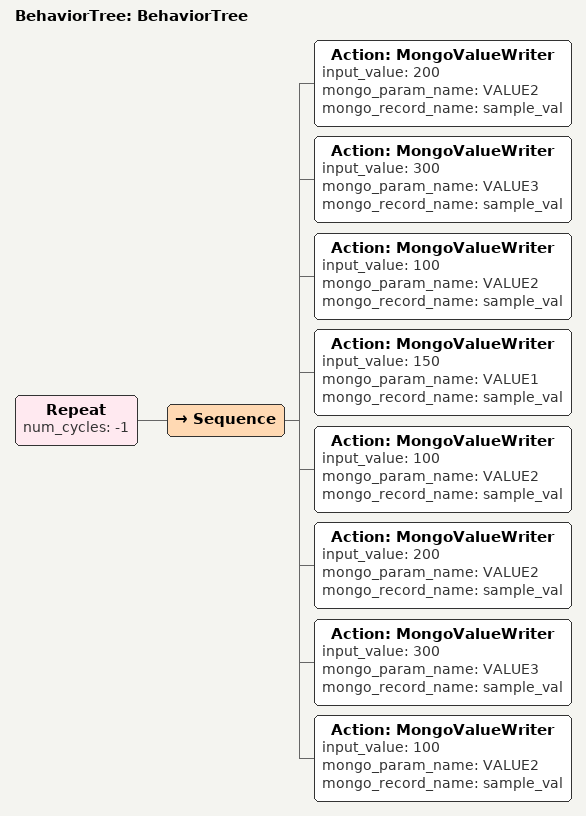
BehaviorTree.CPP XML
<?xml version="1.0"?>
<root main_tree_to_execute="BehaviorTree">
    <BehaviorTree ID="BehaviorTree">
        <Repeat num_cycles="-1">
            <Sequence>
                <Action ID="MongoValueWriter" input_value="200" mongo_param_name="VALUE2" mongo_record_name="sample_val"/>
                <Action ID="MongoValueWriter" input_value="300" mongo_param_name="VALUE3" mongo_record_name="sample_val"/>
                <Action ID="MongoValueWriter" input_value="100" mongo_param_name="VALUE2" mongo_record_name="sample_val"/>
                <Action ID="MongoValueWriter" input_value="150" mongo_param_name="VALUE1" mongo_record_name="sample_val"/>
                <Action ID="MongoValueWriter" input_value="100" mongo_param_name="VALUE2" mongo_record_name="sample_val"/>
                <Action ID="MongoValueWriter" input_value="200" mongo_param_name="VALUE2" mongo_record_name="sample_val"/>
                <Action ID="MongoValueWriter" input_value="300" mongo_param_name="VALUE3" mongo_record_name="sample_val"/>
                <Action ID="MongoValueWriter" input_value="100" mongo_param_name="VALUE2" mongo_record_name="sample_val"/>
            </Sequence>
        </Repeat>
    </BehaviorTree>
</root>
